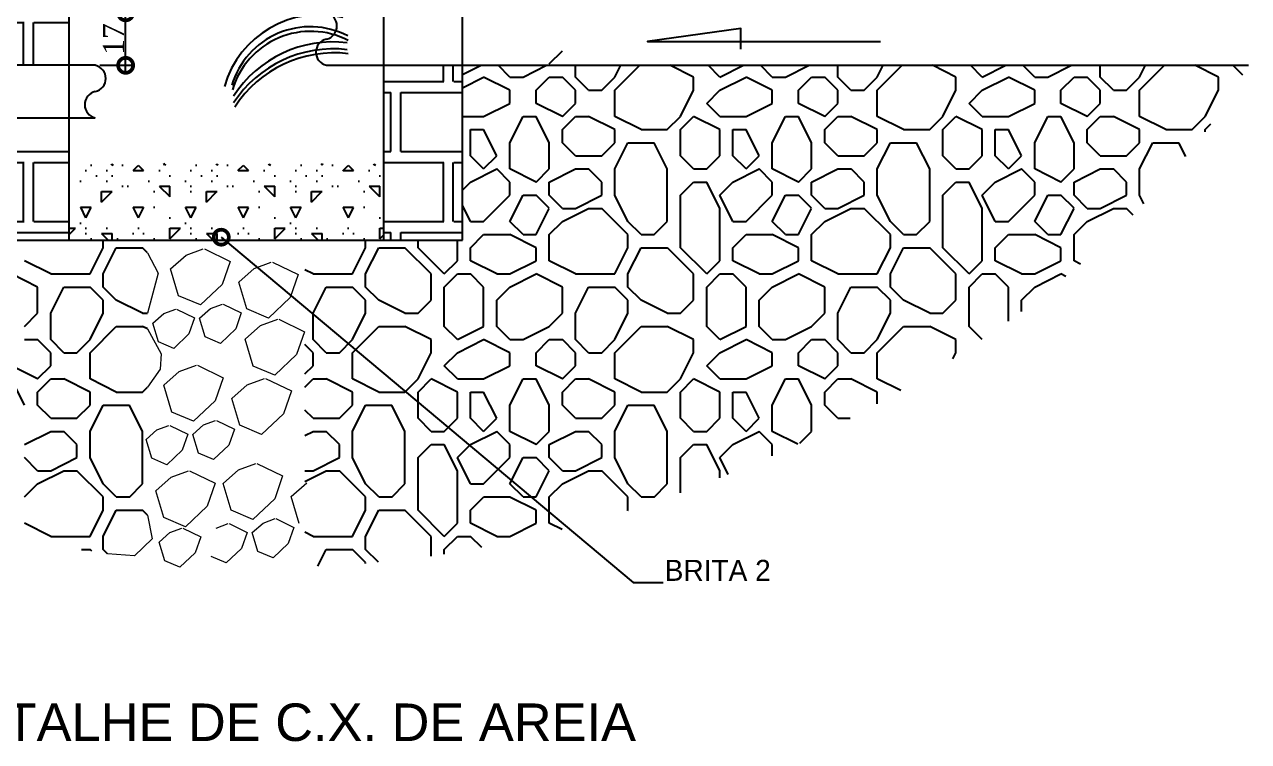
# Model space of a CAD drawing. Header units: inches. Extents: x -27 to 114, y -35 to 60.
# Drawn here: x 67.19 to 74.54, y 41.25 to 45.56 of the extents above; entities that cross this region are included whole.
import ezdxf

# ---------------------------------------------------------------- set-up
doc = ezdxf.new("R2010")
doc.units = ezdxf.units.IN
doc.header["$LTSCALE"] = 10
doc.header["$MEASUREMENT"] = 0
for name, color, linetype in [('cotas', 1, 'Continuous'), ('FORMA', 6, 'Continuous'), ('HAS', 4, 'Continuous'), ('TIGRECAD', 7, 'Continuous'), ('TUBO', 2, 'Continuous')]:
    doc.layers.add(name, color=color, linetype=linetype)
doc.layers.add('xtexto', color=7, linetype='Continuous', lineweight=20)
doc.styles.add('Arial', font='arial.ttf')
doc.styles.add('TIMES', font='times.ttf')
doc.dimstyles.new('Hidro 1-50', dxfattribs={"dimtxt": 0.18, "dimasz": 0.2, "dimexe": 0.05, "dimexo": 0.03, "dimgap": 0.01, "dimtad": 1, "dimdec": 0, "dimlfac": 25, "dimdsep": 46, "dimtxsty": 'TIMES', "dimblk": 'DOTSMALL', "dimcen": 0.09, "dimdle": 0.05, "dimclrd": 256, "dimclre": 256, "dimclrt": 7, "dimadec": 0, "dimazin": 0, "dimtfac": 1.5, "dimtdec": 0, "dimtix": 1, "dimtmove": 2, "dimatfit": 3, "dimldrblk": 'DOTSMALL', "dimfxl": 0, "dimtolj": 1, "dimtzin": 12, "dimarcsym": 0})

# ---------------------------------------------------------------- blocks, each defined once
blk = doc.blocks.new('_DotSmall')
at = {"color": 0, "linetype": 'ByBlock', "const_width": 0.5}
blk.add_lwpolyline([(-0.0625, 0, 1), (0.0625, 0, 1)], format="xyb", close=True, dxfattribs=at)
blk = doc.blocks.new('*D21')
at = {"layer": 'cotas', "lineweight": -2, "transparency": 16777216}
for p, q in [((292.2116, 250.2207), (290.8523, 250.2207)), ((290.9023, 249.8207), (290.9023, 250.2707)), ((290.7298, 249.8707), (290.9523, 249.8707))]:
    blk.add_line(p, q, dxfattribs=at)
at = {"layer": 'Defpoints', "color": 0, "transparency": 16777216}
for p in [(290.9023, 250.2207), (292.2416, 250.2207), (290.6998, 249.8707)]:
    blk.add_point(p, dxfattribs=at)
at = {"layer": 'cotas', "lineweight": -2, "transparency": 16777216, "xscale": 0.2, "yscale": 0.2, "zscale": 0.2}
for p, rotation in [((290.9023, 250.2207), 90), ((290.9023, 249.8707), 270)]:
    blk.add_blockref('_DotSmall', p, dxfattribs=dict(at, rotation=rotation))
at = {"layer": 'cotas', "color": 7, "transparency": 16777216, "insert": (290.8208, 250.0457), "char_height": 0.14, "attachment_point": 5, "rotation": 90, "style": 'TIMES'}
blk.add_mtext('\\A1;17', dxfattribs=at)
blk = doc.blocks.new('caixa de areia')
at = {"layer": 'HAS'}
h = blk.add_hatch(dxfattribs=at)
h.set_pattern_fill('AR-BRELM', color=4, scale=0.175, style=0)
h.set_pattern_definition([(0, (291.365, 249.52955), (0, 0.93345), [1.33438, -0.06562]), (0, (291.365, 249.9233), (0, 0.93345), [1.33438, -0.06562]), (0, (291.715, 249.9963), (0, 0.93345), [0.63437, -0.06562]), (0, (291.715, 250.39), (0, 0.93345), [0.63437, -0.06562]), (90, (291.365, 249.5296), (-1.4, 9e-17), [0.39375, -0.5397]), (90, (291.2994, 249.5296), (-1.4, 9e-17), [0.39375, -0.5397]), (90, (291.715, 249.9963), (-0.7, 4e-17), [0.39375, -0.5397]), (90, (291.6494, 249.9963), (-0.7, 4e-17), [0.39375, -0.5397])])
h.paths.add_polyline_path([(292.6234, 250.2207), (293.1484, 250.2207), (293.1484, 251.8558), (292.7984, 251.8558), (292.7984, 251.6808), (292.6234, 251.6808)])
h.paths.add_polyline_path([(293.1484, 249.8707), (292.6234, 249.8707), (292.6234, 248.7058), (293.1484, 248.7058)])
h.paths.add_polyline_path([(290.5234, 249.5207), (289.9984, 249.5207), (289.9984, 248.7058), (290.5234, 248.7058)])
h.paths.add_polyline_path([(290.5234, 251.6808), (290.3484, 251.6808), (290.3484, 251.8558), (289.9984, 251.8558), (289.9984, 249.8707), (290.5234, 249.8707)])
h = blk.add_hatch(dxfattribs=at)
h.set_pattern_fill('CONCRETO', color=256, scale=0.7, style=0)
h.set_pattern_definition([(45, (291.47003, 249.63455), (0, 0.7), [0.098994, -0.197995, 0.0495, -0.29698, 0.098994, -0.24749]), (135, (291.92503, 249.66955), (-0.7, 0), [0.098995, -0.14849, 0.0495, -0.247485, 0.098995, -0.34649]), (63.435, (291.36503, 249.52955), (4e-11, 0.7), [0.07826, -0.31304, 0.07826, -0.313064]), (116.565, (291.36503, 249.52955), (-3e-10, 0.7), [0.07826, -0.31304, 0.07826, -0.313064]), (0, (291.365, 249.59955), (0, 0.7), [0.035, -0.28, 0.07, -0.28, 0.035]), (0, (291.365, 249.70455), (0, 0.7), [-0.105, 0.07, -0.28, 0, -0.245, 0]), (0, (291.365, 249.73955), (0, 0.7), [-0.28, 0, -0.21, 0.07, -0.14, 0]), (0, (291.365, 249.84455), (0, 0.7), [-0.14, 0, -0.175, 0.07, -0.315, 0]), (0, (291.365, 249.94955), (0, 0.7), [-0.14, 0.07, -0.28, 0.07, -0.14, 0]), (0, (291.365, 250.12455), (0, 0.7), [-0.105, 0.07, -0.14, 0, -0.385, 0]), (0, (291.365, 250.15955), (0, 0.7), [-0.14, 0, -0.42, 0.07, -0.07, 0]), (90, (291.4, 249.66955), (-0.7, 4e-17), [-0.21, 0, -0.21, 0, -0.28, 0]), (90, (291.47, 249.52955), (-0.7, 4e-17), [-0.105, 0.07, -0.28, 0, -0.245, 0]), (90, (291.54, 249.52955), (-0.7, 4e-17), [-0.28, 0, -0.245, 0.07, -0.105, 0]), (90, (291.925, 249.52955), (-0.7, 4e-17), [-0.14, 0.07, -0.35, 0.07, -0.07, 0]), (90, (291.435, 249.59955), (-0.7, 4e-17), [-0.21, 0, -0.245, 0, -0.245, 0]), (90, (291.505, 249.59955), (-0.7, 4e-17), [-0.175, 0, -0.385, 0, -0.14, 0]), (90, (291.575, 249.63455), (-0.7, 4e-17), [-0.35, 0, -0.105, 0, -0.245, 0]), (90, (291.61, 249.56455), (-0.7, 4e-17), [-0.315, 0, -0.14, 0, -0.175, 0]), (90, (291.68, 249.66955), (-0.7, 4e-17), [-0.28, 0, -0.105, 0, -0.28, 0]), (90, (291.715, 249.70455), (-0.7, 4e-17), [-0.315, 0, -0.14, 0, -0.245, 0]), (90, (291.75, 249.52955), (-0.7, 4e-17), [-0.42, 0, -0.175, 0, -0.105, 0]), (90, (291.785, 249.63455), (-0.7, 4e-17), [-0.14, 0, -0.28, 0, -0.28, 0]), (90, (291.82, 249.59955), (-0.7, 4e-17), [-0.315, 0, -0.175, 0, -0.21, 0]), (90, (291.855, 249.56455), (-0.7, 4e-17), [-0.28, 0, -0.21, 0, -0.21, 0]), (90, (291.925, 249.59955), (-0.7, 4e-17), [-0.21, 0, -0.21, 0, -0.28, 0]), (90, (291.995, 249.63455), (-0.7, 4e-17), [-0.28, 0, -0.14, 0, -0.28, 0]), (90, (292.03, 249.66955), (-0.7, 4e-17), [-0.105, 0, -0.42, 0, -0.175, 0])])
h.paths.add_polyline_path([(292.6234, 249.2149), (290.5234, 249.2149), (290.5234, 248.7058), (292.6234, 248.7058)])
at = {"layer": 'FORMA'}
for p, q in [((293.1484, 248.7058), (293.1484, 251.8558)), ((290.5234, 251.6808), (290.5234, 248.7058)), ((292.6234, 248.7058), (292.6234, 251.6808)), ((289.9984, 248.7058), (290.5234, 248.7058)), ((292.6234, 248.7058), (293.1484, 248.7058))]:
    blk.add_line(p, q, dxfattribs=at)
at = {"layer": 'HAS'}
blk.add_line((290.5234, 248.7058), (292.6234, 248.7058), dxfattribs=at)
at = {"layer": 'HAS', "color": 5}
blk.add_lwpolyline([(295.0055, 249.9783), (295.0055, 250.1165), (294.383, 250.0286), (295.936, 250.0286)], dxfattribs=at)
at = {"layer": 'HAS', "color": 4}
for centre, radius, start, end in [((292.1958, 249.5472), 0.661, 76.27345, 163.90564), ((292.1327, 249.5833), 0.5447, 62.60751, 163.496), ((292.1365, 249.5527), 0.5447, 62.60751, 163.496), ((292.2857, 249.2362), 0.7904, 83.1871, 147.11065), ((292.2857, 249.1903), 0.7904, 83.1871, 147.11065), ((292.2933, 249.1635), 0.7904, 83.1871, 147.11065)]:
    blk.add_arc(centre, radius, start, end, dxfattribs=at)
at = {"layer": 'TIGRECAD', "color": 4, "lineweight": 0}
for p, q in [((291.0484, 248.6212), (291.1199, 248.4843)), ((291.2023, 248.5128), (291.3053, 248.6043)), ((291.3053, 248.6043), (291.4197, 248.6462)), ((291.4273, 248.6462), (291.5989, 248.5623)), ((291.2557, 248.3337), (291.2023, 248.5128)), ((291.5989, 248.5623), (291.5455, 248.4099)), ((291.6561, 248.4252), (291.7591, 248.5166)), ((291.7591, 248.5166), (291.8735, 248.5585)), ((291.8812, 248.5585), (292.0528, 248.4747)), ((291.1199, 248.4843), (291.0484, 248.2171)), ((291.7095, 248.2461), (291.6561, 248.4252)), ((292.0528, 248.4747), (291.9994, 248.3223)), ((291.5455, 248.4099), (291.4006, 248.2728)), ((291.4006, 248.2728), (291.2557, 248.3337)), ((291.4679, 248.2488), (291.548, 248.2781)), ((291.5533, 248.2781), (291.6735, 248.2194)), ((291.9994, 248.3223), (291.8545, 248.1851)), ((291.0839, 248.1514), (291.156, 248.2154)), ((291.156, 248.2154), (291.2361, 248.2447)), ((291.2414, 248.2447), (291.3616, 248.186)), ((291.3616, 248.186), (291.3242, 248.0794)), ((291.3958, 248.1848), (291.4679, 248.2488)), ((291.4332, 248.0594), (291.3958, 248.1848)), ((291.6735, 248.2194), (291.6361, 248.1128)), ((291.8545, 248.1851), (291.7095, 248.2461)), ((291.8021, 248.1355), (291.9165, 248.1774)), ((291.9241, 248.1774), (292.0958, 248.0936)), ((291.0484, 248.1129), (291.1382, 247.9471)), ((291.1213, 248.026), (291.0839, 248.1514)), ((291.6361, 248.1128), (291.5346, 248.0167)), ((291.6991, 248.044), (291.8021, 248.1355)), ((291.2227, 247.9834), (291.1213, 248.026)), ((291.3242, 248.0794), (291.2227, 247.9834)), ((291.5346, 248.0167), (291.4332, 248.0594)), ((291.7525, 247.8649), (291.6991, 248.044)), ((292.0958, 248.0936), (292.0424, 247.9412)), ((291.1382, 247.9471), (291.1329, 247.8451)), ((292.0424, 247.9412), (291.8975, 247.804)), ((291.2598, 247.8285), (291.3743, 247.8704)), ((291.3819, 247.8704), (291.5535, 247.7866)), ((291.8975, 247.804), (291.7525, 247.8649)), ((291.1329, 247.8451), (291.0484, 247.7254)), ((291.1569, 247.7371), (291.2598, 247.8285)), ((291.5535, 247.7866), (291.5001, 247.6342)), ((291.7137, 247.7409), (291.8281, 247.7828)), ((291.8357, 247.7828), (292.0074, 247.6989)), ((291.2103, 247.558), (291.1569, 247.7371)), ((291.6107, 247.6494), (291.7137, 247.7409)), ((292.0074, 247.6989), (291.954, 247.5465)), ((291.5001, 247.6342), (291.3552, 247.497)), ((291.6641, 247.4703), (291.6107, 247.6494)), ((291.3552, 247.497), (291.2103, 247.558)), ((291.954, 247.5465), (291.8091, 247.4094)), ((291.1106, 247.4396), (291.1907, 247.469)), ((291.196, 247.469), (291.3162, 247.4103)), ((291.3504, 247.409), (291.4225, 247.473)), ((291.4225, 247.473), (291.5026, 247.5024)), ((291.5079, 247.5024), (291.6281, 247.4437)), ((291.6281, 247.4437), (291.5907, 247.337)), ((291.8091, 247.4094), (291.6641, 247.4703)), ((291.0385, 247.3756), (291.1106, 247.4396)), ((291.0759, 247.2503), (291.0385, 247.3756)), ((291.3162, 247.4103), (291.2788, 247.3036)), ((291.3878, 247.2837), (291.3504, 247.409)), ((291.2788, 247.3036), (291.1773, 247.2076)), ((291.4892, 247.241), (291.3878, 247.2837)), ((291.5907, 247.337), (291.4892, 247.241)), ((291.1773, 247.2076), (291.0759, 247.2503)), ((291.6559, 247.174), (291.7703, 247.2159)), ((291.7779, 247.2159), (291.9495, 247.1321)), ((291.1031, 247.0337), (291.2061, 247.1251)), ((291.2061, 247.1251), (291.3205, 247.167)), ((291.3281, 247.167), (291.4997, 247.0832)), ((291.5529, 247.0825), (291.6559, 247.174)), ((291.9495, 247.1321), (291.8962, 246.9797)), ((291.1565, 246.8546), (291.1031, 247.0337)), ((291.4997, 247.0832), (291.4463, 246.9308)), ((291.6063, 246.9035), (291.5529, 247.0825)), ((292.0068, 246.9949), (292.1097, 247.0864)), ((291.8962, 246.9797), (291.7512, 246.8425)), ((292.0602, 246.8158), (292.0068, 246.9949)), ((291.0484, 246.8712), (291.0789, 246.7127)), ((291.4463, 246.9308), (291.3014, 246.7937)), ((291.7512, 246.8425), (291.6063, 246.9035)), ((291.3014, 246.7937), (291.1565, 246.8546)), ((291.5066, 246.7851), (291.5867, 246.8145)), ((291.5921, 246.8145), (291.7122, 246.7558)), ((291.7464, 246.7545), (291.8185, 246.8185)), ((291.8185, 246.8185), (291.8986, 246.8478)), ((291.904, 246.8478), (292.0241, 246.7892)), ((292.0241, 246.7892), (291.9867, 246.6825)), ((291.0789, 246.7127), (290.9614, 246.5992)), ((291.1255, 246.691), (291.1976, 246.755)), ((291.1976, 246.755), (291.2777, 246.7843)), ((291.283, 246.7843), (291.4032, 246.7257)), ((291.4032, 246.7257), (291.3658, 246.619)), ((291.7122, 246.7558), (291.6748, 246.6491)), ((291.7838, 246.6291), (291.7464, 246.7545)), ((291.1629, 246.5656), (291.1255, 246.691)), ((291.6748, 246.6491), (291.5734, 246.5531)), ((291.8853, 246.5865), (291.7838, 246.6291)), ((291.9867, 246.6825), (291.8853, 246.5865)), ((290.9614, 246.5992), (290.7812, 246.6134)), ((291.2643, 246.523), (291.1629, 246.5656)), ((291.3658, 246.619), (291.2643, 246.523)), ((291.5734, 246.5531), (291.4719, 246.5958))]:
    blk.add_line(p, q, dxfattribs=at)
at = {"layer": 'TUBO', "color": 4}
for p, q in [((293.7275, 249.8796), (293.815, 249.967)), ((293.1484, 249.8087), (293.2724, 249.8707)), ((293.465, 249.792), (293.3864, 249.8707)), ((293.5525, 249.792), (293.7099, 249.8707)), ((293.9025, 249.792), (293.9025, 249.8707)), ((294.165, 249.7045), (294.3312, 249.8707)), ((294.165, 249.792), (294.2044, 249.8707)), ((294.69, 249.792), (294.5327, 249.8707)), ((294.865, 249.792), (294.7864, 249.8707)), ((294.865, 249.792), (295.0224, 249.8707)), ((295.215, 249.792), (295.1364, 249.8707)), ((295.3025, 249.792), (295.4599, 249.8707)), ((295.6525, 249.792), (295.6525, 249.8707)), ((295.915, 249.7045), (296.0812, 249.8707)), ((295.915, 249.792), (295.9544, 249.8707)), ((296.44, 249.792), (296.2827, 249.8707)), ((296.615, 249.792), (296.5364, 249.8707)), ((296.615, 249.792), (296.7724, 249.8707)), ((296.965, 249.792), (296.8864, 249.8707)), ((297.0525, 249.792), (297.2099, 249.8707)), ((297.4025, 249.792), (297.4025, 249.8707)), ((297.665, 249.7045), (297.8312, 249.8707)), ((297.665, 249.792), (297.7044, 249.8707)), ((298.19, 249.792), (298.0327, 249.8707)), ((298.3528, 249.8042), (298.2864, 249.8707)), ((293.1484, 249.7212), (293.29, 249.792)), ((293.465, 249.7045), (293.29, 249.792)), ((293.465, 249.792), (293.5525, 249.792)), ((293.64, 249.7045), (293.7275, 249.792)), ((293.7275, 249.792), (293.815, 249.792)), ((293.9025, 249.7045), (293.815, 249.792)), ((293.99, 249.7045), (293.9025, 249.792)), ((294.0775, 249.7045), (294.165, 249.792)), ((294.69, 249.7045), (294.69, 249.792)), ((294.865, 249.7045), (295.04, 249.792)), ((295.215, 249.7045), (295.04, 249.792)), ((295.215, 249.792), (295.3025, 249.792)), ((295.39, 249.7045), (295.4775, 249.792)), ((295.4775, 249.792), (295.565, 249.792)), ((295.6525, 249.7045), (295.565, 249.792)), ((295.74, 249.7045), (295.6525, 249.792)), ((295.8275, 249.7045), (295.915, 249.792)), ((296.44, 249.7045), (296.44, 249.792)), ((296.615, 249.7045), (296.79, 249.792)), ((296.965, 249.7045), (296.79, 249.792)), ((296.965, 249.792), (297.0525, 249.792)), ((297.14, 249.7045), (297.2275, 249.792)), ((297.2275, 249.792), (297.315, 249.792)), ((297.4025, 249.7045), (297.315, 249.792)), ((297.49, 249.7045), (297.4025, 249.792)), ((297.5775, 249.7045), (297.665, 249.792)), ((298.19, 249.7045), (298.19, 249.792)), ((293.465, 249.617), (293.465, 249.7045)), ((293.64, 249.617), (293.64, 249.7045)), ((293.9025, 249.617), (293.9025, 249.7045)), ((293.99, 249.7045), (294.0775, 249.7045)), ((294.165, 249.5295), (294.165, 249.7045)), ((294.6025, 249.5295), (294.69, 249.7045)), ((294.7775, 249.617), (294.865, 249.7045)), ((295.215, 249.617), (295.215, 249.7045)), ((295.39, 249.617), (295.39, 249.7045)), ((295.6525, 249.617), (295.6525, 249.7045)), ((295.74, 249.7045), (295.8275, 249.7045)), ((295.915, 249.5295), (295.915, 249.7045)), ((296.3525, 249.5295), (296.44, 249.7045)), ((296.5275, 249.617), (296.615, 249.7045)), ((296.965, 249.617), (296.965, 249.7045)), ((297.14, 249.617), (297.14, 249.7045)), ((297.4025, 249.617), (297.4025, 249.7045)), ((297.49, 249.7045), (297.5775, 249.7045)), ((297.665, 249.5295), (297.665, 249.7045)), ((298.1025, 249.5295), (298.19, 249.7045)), ((293.29, 249.5295), (293.465, 249.617)), ((293.815, 249.5295), (293.64, 249.617)), ((293.815, 249.5295), (293.9025, 249.617)), ((294.8651, 249.5295), (294.7776, 249.617)), ((295.04, 249.5295), (295.215, 249.617)), ((295.565, 249.5295), (295.39, 249.617)), ((295.565, 249.5295), (295.6525, 249.617)), ((296.6151, 249.5295), (296.5276, 249.617)), ((296.79, 249.5295), (296.965, 249.617)), ((297.315, 249.5295), (297.14, 249.617)), ((297.315, 249.5295), (297.4025, 249.617)), ((293.1484, 249.5295), (293.29, 249.5295)), ((293.465, 249.3545), (293.5525, 249.5295)), ((293.5525, 249.5295), (293.64, 249.5295)), ((293.7275, 249.3545), (293.64, 249.5295)), ((293.815, 249.4421), (293.9025, 249.5295)), ((293.9025, 249.5295), (293.99, 249.5295)), ((294.165, 249.4421), (293.99, 249.5295)), ((294.34, 249.4421), (294.165, 249.5295)), ((294.515, 249.442), (294.6025, 249.5295)), ((294.6025, 249.4421), (294.69, 249.5295)), ((294.6025, 249.4421), (294.69, 249.5295)), ((294.865, 249.4421), (294.69, 249.5295)), ((294.865, 249.5295), (295.04, 249.5295)), ((295.215, 249.3545), (295.3025, 249.5295)), ((295.3025, 249.5295), (295.39, 249.5295)), ((295.4775, 249.3545), (295.39, 249.5295)), ((295.565, 249.4421), (295.6525, 249.5295)), ((295.6525, 249.5295), (295.74, 249.5295)), ((295.915, 249.4421), (295.74, 249.5295)), ((296.09, 249.4421), (295.915, 249.5295)), ((296.265, 249.442), (296.3525, 249.5295)), ((296.3525, 249.4421), (296.44, 249.5295)), ((296.3525, 249.4421), (296.44, 249.5295)), ((296.615, 249.4421), (296.44, 249.5295)), ((296.615, 249.5295), (296.79, 249.5295)), ((296.965, 249.3545), (297.0525, 249.5295)), ((297.0525, 249.5295), (297.14, 249.5295)), ((297.2275, 249.3545), (297.14, 249.5295)), ((297.315, 249.4421), (297.4025, 249.5295)), ((297.4025, 249.5295), (297.49, 249.5295)), ((297.665, 249.4421), (297.49, 249.5295)), ((297.84, 249.4421), (297.665, 249.5295)), ((298.015, 249.442), (298.1025, 249.5295)), ((293.2025, 249.4421), (293.29, 249.4421)), ((293.2025, 249.267), (293.2025, 249.4421)), ((293.3775, 249.267), (293.29, 249.442)), ((293.815, 249.3545), (293.815, 249.4421)), ((294.165, 249.3545), (294.165, 249.4421)), ((294.34, 249.4421), (294.515, 249.4421)), ((294.6025, 249.267), (294.6025, 249.4421)), ((294.865, 249.267), (294.865, 249.4421)), ((294.9525, 249.4421), (295.04, 249.4421)), ((294.9525, 249.267), (294.9525, 249.4421)), ((295.1275, 249.267), (295.04, 249.442)), ((295.565, 249.3545), (295.565, 249.4421)), ((295.915, 249.3545), (295.915, 249.4421)), ((296.09, 249.4421), (296.265, 249.4421)), ((296.3525, 249.267), (296.3525, 249.4421)), ((296.615, 249.267), (296.615, 249.4421)), ((296.7025, 249.4421), (296.79, 249.4421)), ((296.7025, 249.267), (296.7025, 249.4421)), ((296.8775, 249.267), (296.79, 249.442)), ((297.315, 249.3545), (297.315, 249.4421)), ((297.665, 249.3545), (297.665, 249.4421)), ((297.84, 249.4421), (298.015, 249.4421)), ((298.1025, 249.4421), (298.1405, 249.48)), ((298.1025, 249.4421), (298.1405, 249.48)), ((298.1025, 249.4282), (298.1025, 249.4421)), ((293.465, 249.1796), (293.465, 249.3545)), ((293.7275, 249.1796), (293.7275, 249.3545)), ((293.9026, 249.267), (293.8151, 249.3545)), ((294.0775, 249.267), (294.165, 249.3545)), ((294.165, 249.1796), (294.2525, 249.3545)), ((294.2525, 249.3545), (294.4275, 249.3545)), ((294.515, 249.1796), (294.4275, 249.3545)), ((295.215, 249.1796), (295.215, 249.3545)), ((295.4775, 249.1796), (295.4775, 249.3545)), ((295.6526, 249.267), (295.5651, 249.3545)), ((295.8275, 249.267), (295.915, 249.3545)), ((295.915, 249.1796), (296.0025, 249.3545)), ((296.0025, 249.3545), (296.1775, 249.3545)), ((296.265, 249.1796), (296.1775, 249.3545)), ((296.965, 249.1796), (296.965, 249.3545)), ((297.2275, 249.1796), (297.2275, 249.3545)), ((297.4026, 249.267), (297.3151, 249.3545)), ((297.5775, 249.267), (297.665, 249.3545)), ((297.665, 249.1796), (297.7525, 249.3545)), ((297.7525, 249.3545), (297.9275, 249.3545)), ((297.9736, 249.2624), (297.9275, 249.3545)), ((293.29, 249.1796), (293.2025, 249.267)), ((293.29, 249.1795), (293.3775, 249.267)), ((293.9025, 249.267), (294.0775, 249.267)), ((294.69, 249.1796), (294.6025, 249.267)), ((294.7775, 249.1795), (294.865, 249.267)), ((295.04, 249.1796), (294.9525, 249.267)), ((295.04, 249.1795), (295.1275, 249.267)), ((295.6525, 249.267), (295.8275, 249.267)), ((296.44, 249.1796), (296.3525, 249.267)), ((296.5275, 249.1795), (296.615, 249.267)), ((296.79, 249.1796), (296.7025, 249.267)), ((296.79, 249.1795), (296.8775, 249.267)), ((297.4025, 249.267), (297.5775, 249.267)), ((293.2025, 249.092), (293.3775, 249.1795)), ((293.465, 249.092), (293.3775, 249.1795)), ((293.64, 249.092), (293.465, 249.1795)), ((293.64, 249.092), (293.7275, 249.1795)), ((293.7275, 249.092), (293.9025, 249.1795)), ((293.9025, 249.1796), (293.99, 249.1796)), ((294.0776, 249.092), (293.9901, 249.1795)), ((294.165, 249.0045), (294.165, 249.1796)), ((294.515, 248.8295), (294.515, 249.1796)), ((294.69, 249.1796), (294.7775, 249.1796)), ((294.9525, 249.092), (295.1275, 249.1795)), ((295.215, 249.092), (295.1275, 249.1795)), ((295.39, 249.092), (295.215, 249.1795)), ((295.39, 249.092), (295.4775, 249.1795)), ((295.4775, 249.092), (295.6525, 249.1795)), ((295.6525, 249.1796), (295.74, 249.1796)), ((295.8276, 249.092), (295.7401, 249.1795)), ((295.915, 249.0045), (295.915, 249.1796)), ((296.265, 248.8295), (296.265, 249.1796)), ((296.44, 249.1796), (296.5275, 249.1796)), ((296.7025, 249.092), (296.8775, 249.1795)), ((296.965, 249.092), (296.8775, 249.1795)), ((297.14, 249.092), (296.965, 249.1795)), ((297.14, 249.092), (297.2275, 249.1795)), ((297.2275, 249.092), (297.4025, 249.1795)), ((297.4025, 249.1796), (297.49, 249.1796)), ((297.5776, 249.092), (297.4901, 249.1795)), ((297.665, 249.0045), (297.665, 249.1796)), ((293.1484, 249.0379), (293.2025, 249.092)), ((293.465, 249.0045), (293.465, 249.092)), ((293.7275, 249.0045), (293.7275, 249.092)), ((294.0775, 249.0045), (294.0775, 249.092)), ((294.6025, 249.0045), (294.69, 249.092)), ((294.69, 249.092), (294.7775, 249.092)), ((294.865, 248.917), (294.7775, 249.092)), ((294.865, 249.0045), (294.9525, 249.092)), ((295.215, 249.0045), (295.215, 249.092)), ((295.4775, 249.0045), (295.4775, 249.092)), ((295.8275, 249.0045), (295.8275, 249.092)), ((296.3525, 249.0045), (296.44, 249.092)), ((296.44, 249.092), (296.5275, 249.092)), ((296.615, 248.917), (296.5275, 249.092)), ((296.615, 249.0045), (296.7025, 249.092)), ((296.965, 249.0045), (296.965, 249.092)), ((297.2275, 249.0045), (297.2275, 249.092)), ((297.5775, 249.0045), (297.5775, 249.092)), ((293.29, 248.8295), (293.465, 249.0045)), ((293.29, 248.8295), (293.465, 249.0045)), ((293.465, 248.8295), (293.5525, 249.0045)), ((293.5525, 249.0045), (293.64, 249.0045)), ((293.7275, 248.9171), (293.64, 249.0046)), ((293.815, 248.917), (293.7275, 249.0045)), ((293.9025, 248.917), (294.0775, 249.0045)), ((294.2525, 248.8295), (294.165, 249.0045)), ((294.6025, 248.6546), (294.6025, 249.0045)), ((294.9525, 248.8295), (294.865, 249.0045)), ((295.04, 248.8295), (295.215, 249.0045)), ((295.04, 248.8295), (295.215, 249.0045)), ((295.215, 248.8295), (295.3025, 249.0045)), ((295.3025, 249.0045), (295.39, 249.0045)), ((295.4775, 248.9171), (295.39, 249.0046)), ((295.565, 248.917), (295.4775, 249.0045)), ((295.6525, 248.917), (295.8275, 249.0045)), ((296.0025, 248.8295), (295.915, 249.0045)), ((296.3525, 248.6546), (296.3525, 249.0045)), ((296.7025, 248.8295), (296.615, 249.0045)), ((296.79, 248.8295), (296.965, 249.0045)), ((296.79, 248.8295), (296.965, 249.0045)), ((296.965, 248.8295), (297.0525, 249.0045)), ((297.0525, 249.0045), (297.14, 249.0045)), ((297.2275, 248.9171), (297.14, 249.0046)), ((297.315, 248.917), (297.2275, 249.0045)), ((297.4025, 248.917), (297.5775, 249.0045)), ((297.6941, 248.9463), (297.665, 249.0045)), ((293.2025, 248.8295), (293.1484, 248.9378)), ((293.64, 248.7421), (293.7275, 248.917)), ((293.815, 248.917), (293.9025, 248.917)), ((293.815, 248.8295), (293.99, 248.917)), ((293.99, 248.917), (294.0775, 248.917)), ((294.2525, 248.7421), (294.0775, 248.917)), ((294.865, 248.5671), (294.865, 248.917)), ((295.39, 248.7421), (295.4775, 248.917)), ((295.565, 248.917), (295.6525, 248.917)), ((295.565, 248.8295), (295.74, 248.917)), ((295.74, 248.917), (295.8275, 248.917)), ((296.0025, 248.7421), (295.8275, 248.917)), ((296.615, 248.5671), (296.615, 248.917)), ((297.14, 248.7421), (297.2275, 248.917)), ((297.315, 248.917), (297.4025, 248.917)), ((297.315, 248.8295), (297.49, 248.917)), ((297.49, 248.917), (297.5775, 248.917)), ((297.6222, 248.8724), (297.5775, 248.917)), ((293.2025, 248.8295), (293.29, 248.8295)), ((293.5525, 248.7421), (293.465, 248.8295)), ((293.7275, 248.7421), (293.815, 248.8295)), ((294.34, 248.7421), (294.2525, 248.8295)), ((294.4275, 248.742), (294.515, 248.8295)), ((294.9525, 248.8295), (295.04, 248.8295)), ((295.3025, 248.7421), (295.215, 248.8295)), ((295.4775, 248.7421), (295.565, 248.8295)), ((296.09, 248.7421), (296.0025, 248.8295)), ((296.1775, 248.742), (296.265, 248.8295)), ((296.7025, 248.8295), (296.79, 248.8295)), ((297.0525, 248.7421), (296.965, 248.8295)), ((297.2275, 248.7421), (297.315, 248.8295)), ((290.7525, 248.6546), (290.7525, 248.7058)), ((292.5025, 248.6546), (292.5025, 248.7058)), ((292.8525, 248.6546), (292.8525, 248.7058)), ((293.115, 248.5671), (293.115, 248.7058)), ((293.2025, 248.6545), (293.29, 248.742)), ((293.29, 248.7421), (293.465, 248.7421)), ((293.64, 248.6546), (293.465, 248.742)), ((293.5525, 248.7421), (293.64, 248.7421)), ((293.7275, 248.5671), (293.7275, 248.7421)), ((294.2525, 248.6546), (294.2525, 248.7421)), ((294.34, 248.7421), (294.4275, 248.7421)), ((294.9525, 248.6545), (295.04, 248.742)), ((295.04, 248.7421), (295.215, 248.7421)), ((295.39, 248.6546), (295.215, 248.742)), ((295.3025, 248.7421), (295.39, 248.7421)), ((295.4775, 248.5671), (295.4775, 248.7421)), ((296.0025, 248.6546), (296.0025, 248.7421)), ((296.09, 248.7421), (296.1775, 248.7421)), ((296.7025, 248.6545), (296.79, 248.742)), ((296.79, 248.7421), (296.965, 248.7421)), ((297.14, 248.6546), (296.965, 248.742)), ((297.0525, 248.7421), (297.14, 248.7421)), ((297.2275, 248.5671), (297.2275, 248.7421)), ((290.665, 248.4795), (290.7525, 248.6545)), ((290.7525, 248.4795), (290.84, 248.6545)), ((290.84, 248.6546), (291.015, 248.6546)), ((291.0484, 248.6212), (291.0151, 248.6545)), ((292.415, 248.4795), (292.5025, 248.6545)), ((292.5025, 248.4795), (292.59, 248.6545)), ((292.59, 248.6546), (292.765, 248.6546)), ((292.94, 248.4795), (292.7651, 248.6545)), ((293.0275, 248.4795), (292.8525, 248.6545)), ((293.2025, 248.5671), (293.2025, 248.6546)), ((293.64, 248.5671), (293.64, 248.6546)), ((294.165, 248.4795), (294.2525, 248.6545)), ((294.2525, 248.4795), (294.34, 248.6545)), ((294.34, 248.6546), (294.515, 248.6546)), ((294.69, 248.4795), (294.5151, 248.6545)), ((294.7775, 248.4795), (294.6025, 248.6545)), ((294.9525, 248.5671), (294.9525, 248.6546)), ((295.39, 248.5671), (295.39, 248.6546)), ((295.915, 248.4795), (296.0025, 248.6545)), ((296.0025, 248.4795), (296.09, 248.6545)), ((296.09, 248.6546), (296.265, 248.6546)), ((296.44, 248.4795), (296.2651, 248.6545)), ((296.5275, 248.4795), (296.3525, 248.6545)), ((296.7025, 248.5671), (296.7025, 248.6546)), ((297.14, 248.5671), (297.14, 248.6546)), ((290.4025, 248.4795), (290.2275, 248.567)), ((292.1525, 248.4795), (292.0984, 248.5066)), ((293.0275, 248.4795), (293.115, 248.567)), ((293.3775, 248.4795), (293.2025, 248.567)), ((293.465, 248.4795), (293.64, 248.567)), ((293.9025, 248.4795), (293.7275, 248.567)), ((294.7775, 248.4795), (294.865, 248.567)), ((295.1275, 248.4795), (294.9525, 248.567)), ((295.215, 248.4795), (295.39, 248.567)), ((295.6525, 248.4795), (295.4775, 248.567)), ((296.5275, 248.4795), (296.615, 248.567)), ((296.8775, 248.4795), (296.7025, 248.567)), ((296.965, 248.4795), (297.14, 248.567)), ((297.2711, 248.5453), (297.2275, 248.567)), ((290.315, 248.392), (290.14, 248.4795)), ((290.4025, 248.4795), (290.665, 248.4795)), ((290.7525, 248.392), (290.7525, 248.4795)), ((292.1525, 248.4795), (292.415, 248.4795)), ((292.5025, 248.392), (292.5025, 248.4795)), ((292.94, 248.3045), (292.94, 248.4795)), ((293.0275, 248.392), (293.115, 248.4795)), ((293.115, 248.4795), (293.2025, 248.4795)), ((293.29, 248.392), (293.2025, 248.4795)), ((293.3775, 248.4795), (293.465, 248.4795)), ((293.465, 248.392), (293.64, 248.4795)), ((293.815, 248.392), (293.64, 248.4795)), ((293.9025, 248.4795), (294.165, 248.4795)), ((294.2525, 248.392), (294.2525, 248.4795)), ((294.69, 248.3045), (294.69, 248.4795)), ((294.7775, 248.392), (294.865, 248.4795)), ((294.865, 248.4795), (294.9525, 248.4795)), ((295.04, 248.392), (294.9525, 248.4795)), ((295.1275, 248.4795), (295.215, 248.4795)), ((295.215, 248.392), (295.39, 248.4795)), ((295.565, 248.392), (295.39, 248.4795)), ((295.6525, 248.4795), (295.915, 248.4795)), ((296.0025, 248.392), (296.0025, 248.4795)), ((296.44, 248.3045), (296.44, 248.4795)), ((296.5275, 248.392), (296.615, 248.4795)), ((296.615, 248.4795), (296.7025, 248.4795)), ((296.79, 248.392), (296.7025, 248.4795)), ((296.8775, 248.4795), (296.965, 248.4795)), ((296.965, 248.392), (297.14, 248.4795)), ((297.1737, 248.4627), (297.14, 248.4795)), ((290.315, 248.2171), (290.315, 248.392)), ((290.4025, 248.2171), (290.49, 248.392)), ((290.49, 248.392), (290.665, 248.392)), ((290.7525, 248.3045), (290.665, 248.392)), ((290.84, 248.3045), (290.7525, 248.392)), ((292.1525, 248.2171), (292.24, 248.392)), ((292.24, 248.392), (292.415, 248.392)), ((292.5025, 248.3045), (292.415, 248.392)), ((292.59, 248.3045), (292.5025, 248.392)), ((293.0275, 248.1295), (293.0275, 248.392)), ((293.29, 248.1295), (293.29, 248.392)), ((293.3775, 248.3045), (293.465, 248.392)), ((293.815, 248.2171), (293.815, 248.392)), ((293.9025, 248.2171), (293.99, 248.392)), ((293.99, 248.392), (294.165, 248.392)), ((294.2525, 248.3045), (294.165, 248.392)), ((294.34, 248.3045), (294.2525, 248.392)), ((294.7775, 248.1295), (294.7775, 248.392)), ((295.04, 248.1295), (295.04, 248.392)), ((295.1275, 248.3045), (295.215, 248.392)), ((295.565, 248.2171), (295.565, 248.392)), ((295.6525, 248.2171), (295.74, 248.392)), ((295.74, 248.392), (295.915, 248.392)), ((296.0025, 248.3045), (295.915, 248.392)), ((296.09, 248.3045), (296.0025, 248.392)), ((296.5275, 248.1295), (296.5275, 248.392)), ((296.79, 248.1653), (296.79, 248.392)), ((296.8775, 248.3045), (296.965, 248.392)), ((290.7525, 248.2171), (290.7525, 248.3045)), ((291.015, 248.2171), (290.84, 248.3045)), ((292.5025, 248.2171), (292.5025, 248.3045)), ((292.765, 248.2171), (292.59, 248.3045)), ((292.8525, 248.2171), (292.94, 248.3045)), ((293.3775, 248.1295), (293.3775, 248.3045)), ((294.2525, 248.2171), (294.2525, 248.3045)), ((294.515, 248.2171), (294.34, 248.3045)), ((294.6025, 248.2171), (294.69, 248.3045)), ((295.1275, 248.1295), (295.1275, 248.3045)), ((296.0025, 248.2171), (296.0025, 248.3045)), ((296.265, 248.2171), (296.09, 248.3045)), ((296.3525, 248.2171), (296.44, 248.3045)), ((296.8775, 248.2296), (296.8775, 248.3045)), ((290.2275, 248.1295), (290.315, 248.217)), ((290.4025, 248.042), (290.4025, 248.2171)), ((290.665, 248.042), (290.7525, 248.217)), ((291.015, 248.2171), (291.0484, 248.2171)), ((292.1525, 248.042), (292.1525, 248.2171)), ((292.415, 248.042), (292.5025, 248.217)), ((292.765, 248.2171), (292.8525, 248.2171)), ((293.7275, 248.1295), (293.815, 248.217)), ((293.9025, 248.042), (293.9025, 248.2171)), ((294.165, 248.042), (294.2525, 248.217)), ((294.515, 248.2171), (294.6025, 248.2171)), ((295.4775, 248.1295), (295.565, 248.217)), ((295.6525, 248.042), (295.6525, 248.2171)), ((295.915, 248.042), (296.0025, 248.217)), ((296.265, 248.2171), (296.3525, 248.2171)), ((290.665, 247.9545), (290.84, 248.1295)), ((290.84, 248.1295), (291.015, 248.1295)), ((291.0484, 248.1129), (291.015, 248.1295)), ((292.415, 247.9545), (292.59, 248.1295)), ((292.59, 248.1295), (292.765, 248.1295)), ((292.94, 248.042), (292.765, 248.1295)), ((293.115, 248.042), (293.0275, 248.1295)), ((293.115, 248.042), (293.29, 248.1295)), ((293.465, 248.042), (293.3775, 248.1295)), ((293.5525, 248.042), (293.7275, 248.1295)), ((294.165, 247.9545), (294.34, 248.1295)), ((294.34, 248.1295), (294.515, 248.1295)), ((294.69, 248.042), (294.515, 248.1295)), ((294.865, 248.042), (294.7775, 248.1295)), ((294.865, 248.042), (295.04, 248.1295)), ((295.215, 248.042), (295.1275, 248.1295)), ((295.3025, 248.042), (295.4775, 248.1295)), ((295.915, 247.9545), (296.09, 248.1295)), ((296.09, 248.1295), (296.265, 248.1295)), ((296.44, 248.042), (296.265, 248.1295)), ((296.6149, 248.0422), (296.5275, 248.1295)), ((290.2275, 248.042), (290.315, 248.042)), ((290.4025, 247.9545), (290.315, 248.042)), ((290.49, 247.9545), (290.4025, 248.042)), ((290.5775, 247.9545), (290.665, 248.042)), ((292.24, 247.9545), (292.1525, 248.042)), ((292.3275, 247.9545), (292.415, 248.042)), ((292.94, 247.9545), (292.94, 248.042)), ((293.115, 247.9545), (293.29, 248.042)), ((293.465, 247.9545), (293.29, 248.042)), ((293.465, 248.042), (293.5525, 248.042)), ((293.64, 247.9545), (293.7275, 248.042)), ((293.7275, 248.042), (293.815, 248.042)), ((293.9025, 247.9545), (293.815, 248.042)), ((293.99, 247.9545), (293.9025, 248.042)), ((294.0775, 247.9545), (294.165, 248.042)), ((294.69, 247.9545), (294.69, 248.042)), ((294.865, 247.9545), (295.04, 248.042)), ((295.215, 247.9545), (295.04, 248.042)), ((295.215, 248.042), (295.3025, 248.042)), ((295.39, 247.9545), (295.4775, 248.042)), ((295.4775, 248.042), (295.565, 248.042)), ((295.6525, 247.9545), (295.565, 248.042)), ((295.74, 247.9545), (295.6525, 248.042)), ((295.8275, 247.9545), (295.915, 248.042)), ((296.44, 247.9545), (296.44, 248.042)), ((290.4025, 247.867), (290.4025, 247.9545)), ((290.49, 247.9545), (290.5775, 247.9545)), ((290.665, 247.7795), (290.665, 247.9545)), ((292.1525, 247.9545), (292.0984, 248.0087)), ((292.1525, 247.867), (292.1525, 247.9545)), ((292.24, 247.9545), (292.3275, 247.9545)), ((292.415, 247.7795), (292.415, 247.9545)), ((292.8525, 247.7795), (292.94, 247.9545)), ((293.0275, 247.867), (293.115, 247.9545)), ((293.465, 247.867), (293.465, 247.9545)), ((293.64, 247.867), (293.64, 247.9545)), ((293.9025, 247.867), (293.9025, 247.9545)), ((293.99, 247.9545), (294.0775, 247.9545)), ((294.165, 247.7795), (294.165, 247.9545)), ((294.6025, 247.7795), (294.69, 247.9545)), ((294.7775, 247.867), (294.865, 247.9545)), ((295.215, 247.867), (295.215, 247.9545)), ((295.39, 247.867), (295.39, 247.9545)), ((295.6525, 247.867), (295.6525, 247.9545)), ((295.74, 247.9545), (295.8275, 247.9545)), ((295.915, 247.7795), (295.915, 247.9545)), ((296.419, 247.9125), (296.44, 247.9545)), ((290.315, 247.7795), (290.14, 247.867)), ((290.315, 247.7795), (290.4025, 247.867)), ((292.0984, 247.8129), (292.1525, 247.867)), ((293.1151, 247.7795), (293.0276, 247.867)), ((293.29, 247.7795), (293.465, 247.867)), ((293.815, 247.7795), (293.64, 247.867)), ((293.815, 247.7795), (293.9025, 247.867)), ((294.8651, 247.7795), (294.7776, 247.867)), ((295.04, 247.7795), (295.215, 247.867)), ((295.565, 247.7795), (295.39, 247.867)), ((295.565, 247.7795), (295.6525, 247.867)), ((290.2275, 247.6045), (290.14, 247.7795)), ((290.315, 247.6921), (290.4025, 247.7795)), ((290.4025, 247.7795), (290.49, 247.7795)), ((290.665, 247.6921), (290.49, 247.7795)), ((290.84, 247.6921), (290.665, 247.7795)), ((292.0984, 247.7254), (292.1525, 247.7795)), ((292.1525, 247.7795), (292.24, 247.7795)), ((292.415, 247.6921), (292.24, 247.7795)), ((292.59, 247.6921), (292.415, 247.7795)), ((292.765, 247.692), (292.8525, 247.7795)), ((292.8525, 247.6921), (292.94, 247.7795)), ((292.8525, 247.6921), (292.94, 247.7795)), ((293.115, 247.6921), (292.94, 247.7795)), ((293.115, 247.7795), (293.29, 247.7795)), ((293.465, 247.6045), (293.5525, 247.7795)), ((293.5525, 247.7795), (293.64, 247.7795)), ((293.7275, 247.6045), (293.64, 247.7795)), ((293.815, 247.6921), (293.9025, 247.7795)), ((293.9025, 247.7795), (293.99, 247.7795)), ((294.165, 247.6921), (293.99, 247.7795)), ((294.34, 247.6921), (294.165, 247.7795)), ((294.515, 247.692), (294.6025, 247.7795)), ((294.6025, 247.6921), (294.69, 247.7795)), ((294.6025, 247.6921), (294.69, 247.7795)), ((294.865, 247.6921), (294.69, 247.7795)), ((294.865, 247.7795), (295.04, 247.7795)), ((295.215, 247.6045), (295.3025, 247.7795)), ((295.3025, 247.7795), (295.39, 247.7795)), ((295.4775, 247.6045), (295.39, 247.7795)), ((295.565, 247.6921), (295.6525, 247.7795)), ((295.6525, 247.7795), (295.74, 247.7795)), ((295.915, 247.6921), (295.74, 247.7795)), ((296.0716, 247.7013), (295.915, 247.7795)), ((290.315, 247.6045), (290.315, 247.6921)), ((290.665, 247.6045), (290.665, 247.6921)), ((290.84, 247.6921), (291.015, 247.6921)), ((291.015, 247.692), (291.0484, 247.7254)), ((292.415, 247.6045), (292.415, 247.6921)), ((292.59, 247.6921), (292.765, 247.6921)), ((292.8525, 247.517), (292.8525, 247.6921)), ((293.115, 247.517), (293.115, 247.6921)), ((293.2025, 247.6921), (293.29, 247.6921)), ((293.2025, 247.517), (293.2025, 247.6921)), ((293.3775, 247.517), (293.29, 247.692)), ((293.815, 247.6045), (293.815, 247.6921)), ((294.165, 247.6045), (294.165, 247.6921)), ((294.34, 247.6921), (294.515, 247.6921)), ((294.6025, 247.517), (294.6025, 247.6921)), ((294.865, 247.517), (294.865, 247.6921)), ((294.9525, 247.6921), (295.04, 247.6921)), ((294.9525, 247.517), (294.9525, 247.6921)), ((295.1275, 247.517), (295.04, 247.692)), ((295.565, 247.6045), (295.565, 247.6921)), ((295.915, 247.6132), (295.915, 247.6921)), ((290.4026, 247.517), (290.3151, 247.6045)), ((290.5775, 247.517), (290.665, 247.6045)), ((290.665, 247.4296), (290.7525, 247.6045)), ((290.7525, 247.6045), (290.9275, 247.6045)), ((291.015, 247.4296), (290.9275, 247.6045)), ((292.3275, 247.517), (292.415, 247.6045)), ((292.415, 247.4296), (292.5025, 247.6045)), ((292.5025, 247.6045), (292.6775, 247.6045)), ((292.765, 247.4296), (292.6775, 247.6045)), ((293.465, 247.4296), (293.465, 247.6045)), ((293.7275, 247.4296), (293.7275, 247.6045)), ((293.9026, 247.517), (293.8151, 247.6045)), ((294.0775, 247.517), (294.165, 247.6045)), ((294.165, 247.4296), (294.2525, 247.6045)), ((294.2525, 247.6045), (294.4275, 247.6045)), ((294.515, 247.4296), (294.4275, 247.6045)), ((295.215, 247.4296), (295.215, 247.6045)), ((295.4775, 247.4296), (295.4775, 247.6045)), ((295.6526, 247.517), (295.5651, 247.6045)), ((292.1526, 247.517), (292.0984, 247.5712)), ((290.4025, 247.517), (290.5775, 247.517)), ((292.1525, 247.517), (292.3275, 247.517)), ((292.94, 247.4296), (292.8525, 247.517)), ((293.0275, 247.4295), (293.115, 247.517)), ((293.29, 247.4296), (293.2025, 247.517)), ((293.29, 247.4295), (293.3775, 247.517)), ((293.9025, 247.517), (294.0775, 247.517)), ((294.69, 247.4296), (294.6025, 247.517)), ((294.7775, 247.4295), (294.865, 247.517)), ((295.04, 247.4296), (294.9525, 247.517)), ((295.04, 247.4295), (295.1275, 247.517)), ((295.6525, 247.517), (295.7354, 247.517)), ((290.2275, 247.342), (290.4025, 247.4295)), ((290.4025, 247.4296), (290.49, 247.4296)), ((290.5776, 247.342), (290.4901, 247.4295)), ((290.665, 247.2545), (290.665, 247.4296)), ((291.015, 247.0795), (291.015, 247.4296)), ((292.0984, 247.4025), (292.1525, 247.4295)), ((292.1525, 247.4296), (292.24, 247.4296)), ((292.3276, 247.342), (292.2401, 247.4295)), ((292.415, 247.2545), (292.415, 247.4296)), ((292.765, 247.0795), (292.765, 247.4296)), ((292.94, 247.4296), (293.0275, 247.4296)), ((293.2025, 247.342), (293.3775, 247.4295)), ((293.465, 247.342), (293.3775, 247.4295)), ((293.64, 247.342), (293.465, 247.4295)), ((293.64, 247.342), (293.7275, 247.4295)), ((293.7275, 247.342), (293.9025, 247.4295)), ((293.9025, 247.4296), (293.99, 247.4296)), ((294.0776, 247.342), (293.9901, 247.4295)), ((294.165, 247.2545), (294.165, 247.4296)), ((294.515, 247.0795), (294.515, 247.4296)), ((294.69, 247.4296), (294.7775, 247.4296)), ((294.9525, 247.342), (295.1275, 247.4295)), ((295.215, 247.342), (295.1275, 247.4295)), ((295.3857, 247.3442), (295.215, 247.4295)), ((295.398, 247.35), (295.4775, 247.4295)), ((290.5775, 247.2545), (290.5775, 247.342)), ((292.3275, 247.2545), (292.3275, 247.342)), ((292.8525, 247.2545), (292.94, 247.342)), ((292.94, 247.342), (293.0275, 247.342)), ((293.115, 247.167), (293.0275, 247.342)), ((293.115, 247.2545), (293.2025, 247.342)), ((293.465, 247.2545), (293.465, 247.342)), ((293.7275, 247.2545), (293.7275, 247.342)), ((294.0775, 247.2545), (294.0775, 247.342)), ((294.6025, 247.2545), (294.69, 247.342)), ((294.69, 247.342), (294.7775, 247.342)), ((294.865, 247.167), (294.7775, 247.342)), ((294.865, 247.2545), (294.9525, 247.342)), ((295.215, 247.2664), (295.215, 247.342)), ((290.315, 247.167), (290.2275, 247.2545)), ((290.4025, 247.167), (290.5775, 247.2545)), ((290.7525, 247.0795), (290.665, 247.2545)), ((292.1525, 247.167), (292.3275, 247.2545)), ((292.5025, 247.0795), (292.415, 247.2545)), ((292.8525, 246.9046), (292.8525, 247.2545)), ((293.2025, 247.0795), (293.115, 247.2545)), ((293.29, 247.0795), (293.465, 247.2545)), ((293.29, 247.0795), (293.465, 247.2545)), ((293.465, 247.0795), (293.5525, 247.2545)), ((293.5525, 247.2545), (293.64, 247.2545)), ((293.7275, 247.1671), (293.64, 247.2546)), ((293.815, 247.167), (293.7275, 247.2545)), ((293.9025, 247.167), (294.0775, 247.2545)), ((294.2525, 247.0795), (294.165, 247.2545)), ((294.6025, 247.0198), (294.6025, 247.2545)), ((294.9214, 247.1419), (294.865, 247.2545)), ((290.315, 247.167), (290.4025, 247.167)), ((290.315, 247.0795), (290.49, 247.167)), ((290.49, 247.167), (290.5775, 247.167)), ((290.7525, 246.9921), (290.5775, 247.167)), ((292.0984, 247.167), (292.1525, 247.167)), ((292.0984, 247.0962), (292.24, 247.167)), ((292.24, 247.167), (292.3275, 247.167)), ((292.5025, 246.9921), (292.3275, 247.167)), ((293.115, 246.8171), (293.115, 247.167)), ((293.64, 246.9921), (293.7275, 247.167)), ((293.815, 247.167), (293.9025, 247.167)), ((293.815, 247.0795), (293.99, 247.167)), ((293.99, 247.167), (294.0775, 247.167)), ((294.2525, 246.9921), (294.0775, 247.167)), ((294.865, 247.1194), (294.865, 247.167)), ((290.2275, 246.9921), (290.315, 247.0795)), ((290.84, 246.9921), (290.7525, 247.0795)), ((290.9275, 246.992), (291.015, 247.0795)), ((292.59, 246.9921), (292.5025, 247.0795)), ((292.6775, 246.992), (292.765, 247.0795)), ((293.2025, 247.0795), (293.29, 247.0795)), ((293.5525, 246.9921), (293.465, 247.0795)), ((293.7275, 246.9921), (293.815, 247.0795)), ((294.34, 246.9921), (294.2525, 247.0795)), ((294.4275, 246.992), (294.515, 247.0795)), ((290.7525, 246.9046), (290.7525, 246.9921)), ((290.84, 246.9921), (290.9275, 246.9921)), ((292.5025, 246.9046), (292.5025, 246.9921)), ((292.59, 246.9921), (292.6775, 246.9921)), ((293.2025, 246.9045), (293.29, 246.992)), ((293.29, 246.9921), (293.465, 246.9921)), ((293.64, 246.9046), (293.465, 246.992)), ((293.5525, 246.9921), (293.64, 246.9921)), ((293.7275, 246.8171), (293.7275, 246.9921)), ((294.2525, 246.9046), (294.2525, 246.9921)), ((294.34, 246.9921), (294.4275, 246.9921)), ((290.665, 246.7295), (290.7525, 246.9045)), ((290.7525, 246.7295), (290.84, 246.9045)), ((290.84, 246.9046), (291.015, 246.9046)), ((291.0484, 246.8712), (291.0151, 246.9045)), ((292.415, 246.7295), (292.5025, 246.9045)), ((292.5025, 246.7295), (292.59, 246.9045)), ((292.59, 246.9046), (292.765, 246.9046)), ((292.94, 246.7295), (292.7651, 246.9045)), ((293.0275, 246.7295), (292.8525, 246.9045)), ((293.2025, 246.8171), (293.2025, 246.9046)), ((293.64, 246.8171), (293.64, 246.9046)), ((294.2504, 246.9003), (294.2525, 246.9045)), ((290.4025, 246.7295), (290.2275, 246.817)), ((293.0275, 246.7295), (293.115, 246.817)), ((293.3775, 246.7295), (293.2025, 246.817)), ((293.465, 246.7295), (293.64, 246.817)), ((293.8132, 246.7742), (293.7275, 246.817)), ((290.4025, 246.7295), (290.665, 246.7295)), ((290.7525, 246.642), (290.7525, 246.7295)), ((292.1525, 246.7295), (292.0984, 246.7566)), ((292.1525, 246.7295), (292.415, 246.7295)), ((292.5025, 246.642), (292.5025, 246.7295)), ((292.94, 246.5984), (292.94, 246.7295)), ((293.0275, 246.642), (293.115, 246.7295)), ((293.115, 246.7295), (293.2025, 246.7295)), ((293.2779, 246.6542), (293.2025, 246.7295)), ((293.3775, 246.7295), (293.465, 246.7295)), ((290.6075, 246.642), (290.665, 246.642)), ((290.677, 246.6301), (290.665, 246.642)), ((290.7812, 246.6134), (290.7525, 246.642)), ((292.1843, 246.5306), (292.24, 246.642)), ((292.24, 246.642), (292.415, 246.642)), ((292.5025, 246.5546), (292.415, 246.642)), ((292.5876, 246.557), (292.5025, 246.642)), ((293.0275, 246.6114), (293.0275, 246.642)), ((292.5025, 246.5495), (292.5025, 246.5546))]:
    blk.add_line(p, q, dxfattribs=at)
at = {"layer": 'TUBO'}
for p, q in [((290.6998, 249.8707), (285.4031, 249.8707)), ((292.2416, 249.8707), (298.3912, 249.8707)), ((285.6375, 249.5207), (290.6998, 249.5207))]:
    blk.add_line(p, q, dxfattribs=at)
for centre, start, end in [((292.2219, 250.1332), 282.68038, 77.31962), ((292.2613, 249.9582), 102.68038, 257.31962), ((290.6801, 249.7832), 282.68038, 77.31962), ((290.7195, 249.6082), 102.68038, 257.31962)]:
    blk.add_arc(centre, 0.0897, start, end, dxfattribs=at)
at = {"layer": 'cotas', "color": 7, "insert": (294.4973, 246.5029), "char_height": 0.14, "attachment_point": 4}
blk.add_mtext('\\A1;BRITA 2', dxfattribs=at)
at = {"layer": 'cotas'}
dim = blk.add_linear_dim(base=(290.9023, 250.2207), p1=(290.6998, 249.8707), p2=(292.2416, 250.2207), angle=90, dimstyle='Hidro 1-50', dxfattribs=at)
dim.commit()
dim.dimension.update_dxf_attribs({"geometry": '*D21', "text_midpoint": (290.8208, 250.0457)})
blk.add_leader([(291.54, 248.7246), (294.2873, 246.4226), (294.4873, 246.4226)], dimstyle='Hidro 1-50', dxfattribs=at)

msp = doc.modelspace()

# ---------------------------------------------------------------- block references
at = {"color": 1, "xscale": 0.8999999999996362, "yscale": 0.8999999999996362, "zscale": 0.8999999999996362}
msp.add_blockref('caixa de areia', (-194.0146, -179.5716), dxfattribs=at)

# ---------------------------------------------------------------- texts
at = {"layer": 'xtexto', "style": 'Arial'}
msp.add_text('DETALHE DE C.X. DE AREIA', height=0.225, dxfattribs=at).set_placement((66.6344, 41.2569))

doc.saveas('drawing.dxf')
